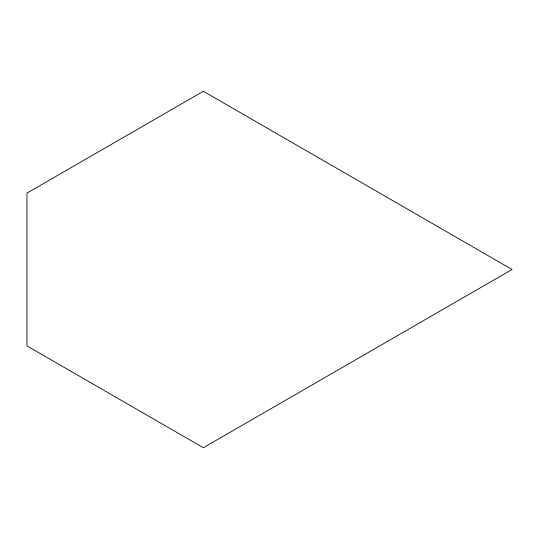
<?xml version="1.0" encoding="UTF-8"?>
<svg xmlns="http://www.w3.org/2000/svg" width="539" height="539" viewBox="0 0 539 539"><rect width="100%" height="100%" fill="white"/><g stroke="black" fill="none" stroke-linecap="round" stroke-linejoin="round"><path stroke-width="0.81" d="M203.351 91.273L26.95 193.117L26.95 345.883L203.351 447.727L512.05 269.5L203.351 91.273"/></g></svg>
